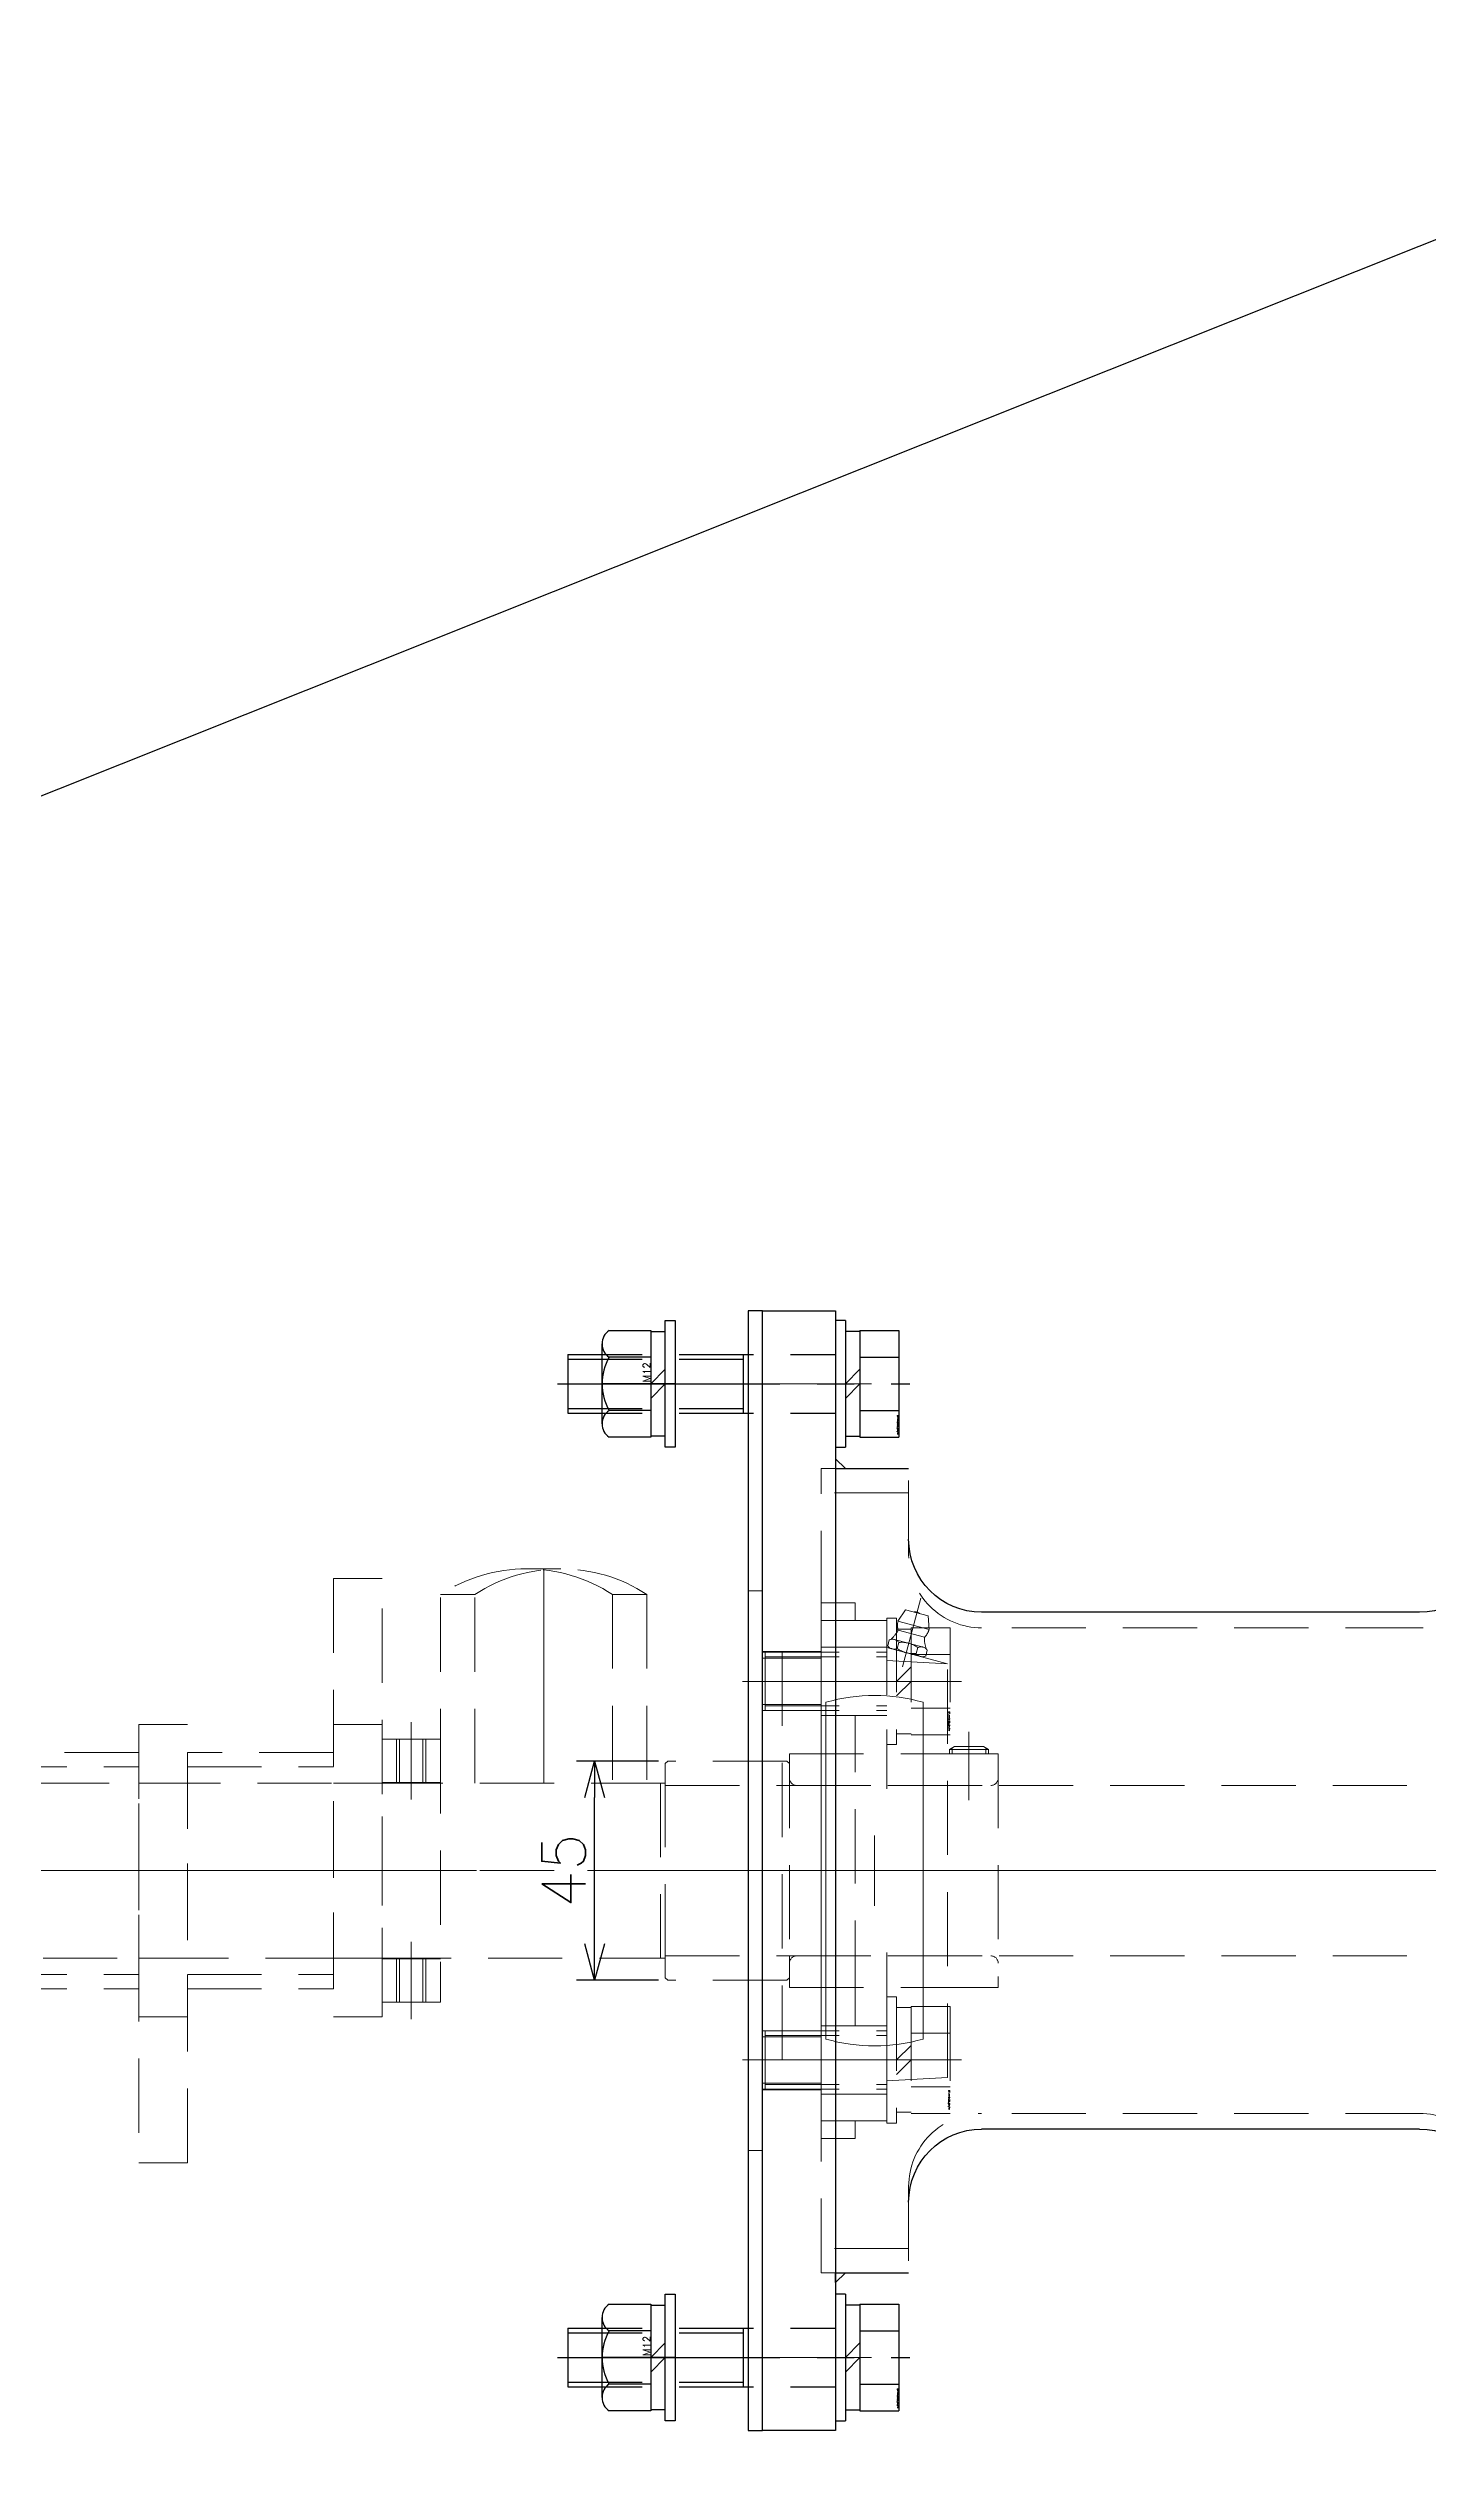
# Model space of a CAD drawing. Header units: millimetres. Extents: x 0 to 38884, y -3675 to 8056.
# Drawn here: x 12749 to 13032.6, y 3474.4 to 3972.2 of the extents above; entities that cross this region are included whole.
import ezdxf

# ---------------------------------------------------------------- set-up
doc = ezdxf.new("R2010")
doc.units = ezdxf.units.MM
doc.header["$LTSCALE"] = 2.4
doc.header["$PDMODE"] = 99
doc.header["$PDSIZE"] = 1
doc.linetypes.add('CENTER2', pattern=[28.575, 19.05, -3.175, 3.175, -3.175])
doc.linetypes.add('HIDDEN', pattern=[9.525, 6.35, -3.175])
for name, color, linetype, lineweight in [('04_HIDDEN', 2, 'HIDDEN', 13), ('05_CENTER', 4, 'CENTER2', 13), ('08_DIM', 3, 'Continuous', 13)]:
    doc.layers.add(name, color=color, linetype=linetype, lineweight=lineweight)
doc.layers.add('10_DRAFT', color=8, linetype='Continuous', lineweight=0, plot=False)
doc.styles.add('KSS_TXT', font='txt.shx', dxfattribs={"bigfont": 'extfont2.shx'})
doc.styles.add('KSS_TXT_L', font='txt.shx', dxfattribs={"height": 3, "bigfont": 'extfont2.shx'})
doc.dimstyles.new('KSS_DIM', dxfattribs={"dimscale": 2, "dimtxt": 3, "dimasz": 2.5, "dimexe": 1.25, "dimexo": 0.625, "dimtad": 1, "dimdsep": 46, "dimtxsty": 'KSS_TXT', "dimblk": 'OPEN30', "dimcen": 0, "dimazin": 2, "dimtfac": 0.75, "dimtmove": 0, "dimatfit": 3, "dimldrblk": 'OPEN30', "dimfxl": 1.25, "dimtolj": 1, "dimarcsym": 0})

# ---------------------------------------------------------------- blocks, each defined once
blk = doc.blocks.new('A$C33B27836_1')
at = {"color": 3}
blk.add_lwpolyline([(0, 115), (3, 115), (3, -115), (0, -115)], close=True, dxfattribs=at)
at = {"layer": '04_HIDDEN', "color": 3}
for p, q in [((0, 57.5), (3, 57.5)), ((0, -57.5), (3, -57.5))]:
    blk.add_line(p, q, dxfattribs=at)
at = {"layer": '05_CENTER'}
for p, q in [((-7.07, 100), (9.94, 100)), ((-7.07, -100), (9.94, -100))]:
    blk.add_line(p, q, dxfattribs=at)
at = {"layer": '10_DRAFT'}
blk.add_line((0, 0), (3, 0), dxfattribs=at)
blk = doc.blocks.new('_Open30')
at = {"color": 0, "linetype": 'ByBlock', "lineweight": -2}
for p, q in [((-1, 0.268), (0, 0)), ((0, 0), (-1, -0.268)), ((0, 0), (-1, 0))]:
    blk.add_line(p, q, dxfattribs=at)
blk = doc.blocks.new('*D378')
at = {"layer": '08_DIM', "color": 0, "lineweight": -2, "transparency": 16777216}
for p, q in [((12874.41, 3620.35), (12857.51, 3620.35)), ((12861.26, 3582.85), (12861.26, 3612.85)), ((12874.41, 3575.35), (12857.51, 3575.35))]:
    blk.add_line(p, q, dxfattribs=at)
at = {"layer": 'Defpoints', "color": 0, "transparency": 16777216}
for p in [(12861.26, 3620.35), (12876.29, 3620.35), (12876.29, 3575.35)]:
    blk.add_point(p, dxfattribs=at)
at = {"layer": '08_DIM', "color": 0, "lineweight": -2, "transparency": 16777216, "xscale": 7.5, "yscale": 7.5, "zscale": 7.5}
for p, rotation in [((12861.26, 3620.35), 90), ((12861.26, 3575.35), 270)]:
    blk.add_blockref('_Open30', p, dxfattribs=dict(at, rotation=rotation))
at = {"layer": '08_DIM', "color": 0, "transparency": 16777216, "insert": (12854.88, 3597.85), "char_height": 9, "attachment_point": 5, "rotation": 90, "style": 'KSS_TXT'}
blk.add_mtext('\\A1;45', dxfattribs=at)
blk = doc.blocks.new('A$C630D245E_1')
at = {"color": 0}
for p, q in [((-321.46, 62), (-328.54, 62)), ((-346.21, 18), (-346.21, 56.74)), ((-346.21, 56.74), (-339.14, 56.74)), ((-339.14, 18), (-339.14, 56.74)), ((-303.79, 56.74), (-303.79, 18)), ((-301, 18), (-301, -18)), ((-300, 17.5), (-2, 17.5)), ((-1548, 0), (-342.43, 0)), ((-300, 0), (-342.43, 0)), ((-300, -17.5), (-2, -17.5))]:
    blk.add_line(p, q, dxfattribs=at)
blk.add_lwpolyline([(-300, 18), (-1548, 18), (-1550, 16), (-1550, -16), (-1548, -18), (-300, -18)], close=True, dxfattribs=at)
for centre, start in [((-328.54, 29.68), 90), ((-321.46, 29.68), 56.8368)]:
    blk.add_arc(centre, 32.32, start, 123.1632, dxfattribs=at)
at = {"layer": '04_HIDDEN'}
for p, q in [((-310.86, 56.74), (-310.86, 18)), ((-303.79, 56.74), (-310.86, 56.74))]:
    blk.add_line(p, q, dxfattribs=at)
blk.add_arc((-328.54, 29.68), 32.32, 56.8368, 90, dxfattribs=at)
at = {"layer": '05_CENTER'}
blk.add_line((4.08, 0), (-1560, 0), dxfattribs=at)
at = {"layer": '10_DRAFT'}
blk.add_line((-325, 62), (-325, 18), dxfattribs=at)
blk = doc.blocks.new('A$C24EB69A1_1')
at = {"color": 0}
blk.add_lwpolyline([(0, -27), (12, -27), (12, 27), (0, 27)], close=True, dxfattribs=at)
at = {"layer": '04_HIDDEN'}
for p, q in [((3, 27), (3, 18.1)), ((3.6, 27), (3.6, 18.1)), ((8.4, 27), (8.4, 18.1)), ((9, 27), (9, 18.1)), ((0, 18.1), (12, 18.1)), ((0, -18.1), (12, -18.1)), ((3, -27), (3, -18.1)), ((3.6, -27), (3.6, -18.1)), ((8.4, -27), (8.4, -18.1)), ((9, -27), (9, -18.1))]:
    blk.add_line(p, q, dxfattribs=at)
at = {"layer": '05_CENTER'}
for p, q in [((6, 30.5), (6, 14.6)), ((6, -30.5), (6, -14.6))]:
    blk.add_line(p, q, dxfattribs=at)
at = {"layer": '10_DRAFT'}
blk.add_line((0, 0), (12, 0), dxfattribs=at)
blk = doc.blocks.new('A$C34C55DE4_1')
at = {"color": 0}
blk.add_lwpolyline([(-30, -24.3), (0, -24.3), (0, 24.3), (-30, 24.3)], close=True, dxfattribs=at)
at = {"layer": '04_HIDDEN'}
for p, q in [((-30, 21.3), (0, 21.3)), ((-30, -21.3), (0, -21.3))]:
    blk.add_line(p, q, dxfattribs=at)
at = {"layer": '10_DRAFT'}
blk.add_line((-30, 0), (0, 0), dxfattribs=at)
blk = doc.blocks.new('SNCS-HN-V35.0-D45-L25.5a_1')
at = {"color": 0}
for points in [[(-25.5, 17.5), (0, 17.5), (0, 22), (-0.5, 22.5), (-25, 22.5), (-25.5, 22)], [(-25.5, -17.5), (0, -17.5), (0, -22), (-0.5, -22.5), (-25, -22.5), (-25.5, -22)]]:
    blk.add_lwpolyline(points, close=True, dxfattribs=at)
at = {"layer": '10_DRAFT'}
blk.add_line((-25.5, 0), (0, 0), dxfattribs=at)
blk = doc.blocks.new('A$C17EB19F8_1')
at = {"color": 0}
blk.add_lwpolyline([(-10, -60), (0, -60), (0, 30), (-10, 30)], close=True, dxfattribs=at)
at = {"layer": '04_HIDDEN'}
for p, q in [((0, 18), (-10, 18)), ((0, -18), (-10, -18)), ((0, -30), (-10, -30))]:
    blk.add_line(p, q, dxfattribs=at)
at = {"layer": '10_DRAFT'}
blk.add_line((0, 0), (-10, 0), dxfattribs=at)
blk = doc.blocks.new('A$C787D12C3_1')
at = {"color": 0}
blk.add_line((10, -30), (0, -30), dxfattribs=at)
blk.add_lwpolyline([(0, -60), (10, -60), (10, 30), (0, 30)], close=True, dxfattribs=at)
at = {"layer": '04_HIDDEN'}
for p, q in [((10, 18), (0, 18)), ((10, -18), (0, -18))]:
    blk.add_line(p, q, dxfattribs=at)
at = {"layer": '10_DRAFT'}
blk.add_line((10, 0), (0, 0), dxfattribs=at)
blk = doc.blocks.new('A$C41610DD0_1')
for name, p in [('A$C630D245E_1', (0, 0)), ('A$C17EB19F8_1', (-398.21, 0)), ('A$C34C55DE4_1', (-408.21, 0)), ('A$C34C55DE4_1', (-368.21, 0))]:
    blk.add_blockref(name, p)
at = {"rotation": 180}
blk.add_blockref('A$C787D12C3_1', (-358.21, 0), dxfattribs=at)
at = {"xscale": -1}
blk.add_blockref('A$C24EB69A1_1', (-346.21, 0), dxfattribs=at)
at = {"color": 4}
blk.add_blockref('SNCS-HN-V35.0-D45-L25.5a_1', (-274.5, 0), dxfattribs=at)
blk = doc.blocks.new('A$C1EEF0FFA_1')
at = {"color": 0, "linetype": 'CENTER2'}
blk.add_line((0, -57.16), (0, 15.24), dxfattribs=at)
at = {"color": 0}
for p, q in [((-10.97, 13), (10.97, 13)), ((-10.97, 5), (-10.97, 13)), ((-5.48, 5), (-5.48, 13)), ((5.48, 5), (5.48, 13)), ((10.97, 5), (10.97, 13)), ((-10.97, 5), (10.97, 5)), ((-10.75, 5), (-10.75, 2)), ((0, 2), (-3, 5)), ((0, 5), (3, 2)), ((10.75, 2), (10.75, 5)), ((-13, 2), (13, 2)), ((-13, 2), (-13, 0)), ((-13, 0), (13, 0)), ((13, 0), (13, 2))]:
    blk.add_line(p, q, dxfattribs=at)
at = {"color": 0, "linetype": 'HIDDEN'}
for p, q in [((-6, -55), (-6, 0)), ((6, -55), (6, 0)), ((-6, -19), (6, -19)), ((-5.05, -55), (-5.05, -19)), ((5.05, -55), (5.05, -19)), ((-6, -55), (6, -55))]:
    blk.add_line(p, q, dxfattribs=at)
at = {"layer": '10_DRAFT', "style": 'KSS_TXT_L'}
blk.add_text('BT-M12x60L,SW,PW', height=0.3, dxfattribs=at).set_placement((6.42, 12.66))
blk = doc.blocks.new('M12Nza_1_1_1')
at = {"color": 0}
for p, q in [((-8.21, 15), (8.21, 15)), ((-10.95, 5), (-10.95, 13.53)), ((-5.47, 5), (-5.47, 13.53)), ((5.48, 5), (5.48, 13.53)), ((10.95, 13.53), (10.95, 5)), ((10.95, 5), (-10.95, 5)), ((-10.75, 2), (-10.75, 5)), ((0, 2), (-3, 5)), ((0, 5), (3, 2)), ((10.75, 5), (10.75, 2))]:
    blk.add_line(p, q, dxfattribs=at)
at = {"color": 0, "linetype": 'CENTER2'}
blk.add_line((0, 0), (0, 15), dxfattribs=at)
at = {"color": 0}
blk.add_lwpolyline([(-13, 2), (13, 2), (13, 0), (-13, 0)], close=True, dxfattribs=at)
for centre, radius, start, end in [((-8.21, 11.71), 3.29, 33.626, 146.374), ((0, 4.05), 10.95, 60, 120), ((8.21, 11.71), 3.29, 33.626, 146.374)]:
    blk.add_arc(centre, radius, start, end, dxfattribs=at)
at = {"layer": '10_DRAFT', "style": 'KSS_TXT'}
blk.add_text('M12', height=1.5, dxfattribs=at).set_placement((0.31, 5.09))
blk = doc.blocks.new('A$C4DE534E5_2')
at = {"color": 0, "linetype": 'CENTER2'}
blk.add_line((0, -27.01), (0, 15.35), dxfattribs=at)
at = {"color": 0}
for p, q in [((-10.97, 13), (10.97, 13)), ((-10.97, 5), (-10.97, 13)), ((-5.48, 5), (-5.48, 13)), ((5.48, 5), (5.48, 13)), ((10.97, 5), (10.97, 13)), ((-10.97, 5), (10.97, 5)), ((-10.75, 5), (-10.75, 2)), ((0, 2), (-3, 5)), ((0, 5), (3, 2)), ((10.75, 2), (10.75, 5)), ((-13, 2), (13, 2)), ((-13, 2), (-13, 0)), ((-13, 0), (13, 0)), ((13, 0), (13, 2))]:
    blk.add_line(p, q, dxfattribs=at)
at = {"color": 0, "linetype": 'HIDDEN'}
for p, q in [((-6, -25), (-6, 0)), ((-5.05, -25), (-5.05, 0)), ((5.05, -25), (5.05, 0)), ((6, -25), (6, 0)), ((-6, -25), (6, -25))]:
    blk.add_line(p, q, dxfattribs=at)
at = {"layer": '10_DRAFT', "style": 'KSS_TXT_L'}
blk.add_text('BT-M12x30L,SW,PW', height=0.3, dxfattribs=at).set_placement((6.19, 12.66))
blk = doc.blocks.new('MUCFC207c_1')
at = {"color": 0, "linetype": 'CENTER2'}
for p, q in [((-16.72, 41.88), (-20.5, 55.98)), ((-17.16, 38.89), (3.27, 38.89)), ((-30.4, 28.5), (-30.4, 14.5)), ((-17.16, -38.89), (3.27, -38.89))]:
    blk.add_line(p, q, dxfattribs=at)
at = {"color": 0}
for p, q in [((0, 55), (-7, 55)), ((-7, 51.39), (-7, 55)), ((0, 55), (0, -55)), ((-22.19, 49.53), (-22.02, 52.37)), ((-22.19, 49.53), (-15.81, 51.23)), ((-22.02, 52.37), (-17.38, 53.61)), ((-15.81, 51.23), (-17.38, 53.61)), ((0, 51.39), (-13.5, 51.39)), ((-13.5, 51.39), (-13.5, 16.79)), ((-26, 42.5), (-13.5, 45.85)), ((-21.5, 44.09), (-21.83, 45.31)), ((-15.84, 49.42), (-21.25, 47.97)), ((-20.95, 45.92), (-15.09, 47.49)), ((-14.57, 45.56), (-20.43, 43.99)), ((-19.87, 45.83), (-19.55, 44.61)), ((-15.97, 46.87), (-15.64, 45.66)), ((-14.02, 47.4), (-13.69, 46.18)), ((8, 45), (0, 45)), ((8, 45), (8, -45)), ((-26, 42.5), (-13.5, 43.16)), ((-26, -42.5), (-26, 42.5)), ((-7, 31.72), (-7, 25.5)), ((-34.4, 24.9), (-33.36, 25.5)), ((-26.4, 24.9), (-34.4, 24.9)), ((-34.4, 24), (-34.4, 24.9)), ((-33.85, 24), (-33.85, 25.22)), ((-27.44, 25.5), (-33.36, 25.5)), ((-26.4, 24.9), (-27.44, 25.5)), ((-26.95, 24), (-26.95, 25.22)), ((-26.4, 24), (-26.4, 24.9)), ((-7, -25.5), (-7, 25.5)), ((-26, 24), (-36.4, 24)), ((-36.4, 24), (-36.4, -24)), ((-13.5, -51.39), (-13.5, -16.79)), ((-26, -24), (-36.4, -24)), ((-7, -25.5), (-7, -31.72)), ((-26, -42.5), (-13.5, -43.16)), ((8, -45), (0, -45)), ((0, -51.39), (-13.5, -51.39)), ((-7, -55), (-7, -51.39)), ((0, -55), (-7, -55))]:
    blk.add_line(p, q, dxfattribs=at)
for centre, radius, start, end in [((-19.31, 51.55), 1.59, 84.555, 125.445), ((-19, 50.38), 3.3, 347.9467, 15), ((-19, 50.38), 3.3, 195, 222.0533), ((-20.54, 44.41), 1.56, 64.7398, 145.2602), ((-27.25, 47.65), 6, 339.3198, 359.7843), ((-22.05, 47.63), 0.8, 359.7843, 42.0533), ((-16.54, 41.21), 5.7, 84.2291, 125.7709), ((-18.97, 50.28), 5.7, 264.2291, 305.7709), ((-14.69, 45.98), 1.56, 64.7398, 145.2602), ((-14.99, 49.52), 0.8, 167.9467, 210.2157), ((-10.5, 52.14), 6, 210.2157, 230.6802), ((-14.98, 47.07), 1.56, 244.7398, 325.2602), ((-20.83, 45.5), 1.56, 244.7398, 325.2602)]:
    blk.add_arc(centre, radius, start, end, dxfattribs=at)
at = {"layer": '04_HIDDEN', "color": 0}
for p, q in [((-13.5, 45.89), (0, 45.89)), ((-13.5, 31.89), (0, 31.89)), ((6.5, 24), (-26, 24)), ((6.5, 24), (6.5, -24)), ((5, 17.5), (-34.9, 17.5)), ((5, -17.5), (-34.9, -17.5)), ((6.5, -24), (-26, -24)), ((-13.5, -31.89), (0, -31.89)), ((-13.5, -45.89), (0, -45.89))]:
    blk.add_line(p, q, dxfattribs=at)
for centre, start, end in [((-34.9, 19), 180, 270), ((5, 19), 270, 0), ((-34.9, -19), 90, 180), ((5, -19), 0, 90)]:
    blk.add_arc(centre, 1.5, start, end, dxfattribs=at)
at = {"layer": '10_DRAFT'}
for p, q in [((-21, -34.58), (-21, 34.58)), ((-1, -34.58), (-1, 34.58)), ((-11, 7.21), (-11, -7.21)), ((-36.4, 0), (8, 0))]:
    blk.add_line(p, q, dxfattribs=at)
for start, end in [(73.8724, 106.1276), (253.8724, 286.1276)]:
    blk.add_arc((-11, 0), 36, start, end, dxfattribs=at)
blk = doc.blocks.new('A$C02B163D6_1')
at = {"color": 0}
for p, q in [((-150, 82.6), (-165, 82.6)), ((-15, 82.6), (-30, 82.6)), ((-135, 53.09), (-45, 53.09)), ((-135, -53.09), (-45, -53.09)), ((-150, -82.6), (-165, -82.6)), ((-15, -82.6), (-30, -82.6))]:
    blk.add_line(p, q, dxfattribs=at)
for points in [[(-180, 115), (-165, 115), (-165, -115), (-180, -115)], [(-15, -115), (0, -115), (0, 115), (-15, 115)]]:
    blk.add_lwpolyline(points, close=True, dxfattribs=at)
at = {"color": 3}
for points in [[(-165, 82.6), (-163, 82.6), (-163, 82.6), (-165, 84.6)], [(-15, 82.6), (-17, 82.6), (-17, 82.6), (-15, 84.6)], [(-165, -82.6), (-163, -82.6), (-163, -82.6), (-165, -84.6)], [(-15, -82.6), (-17, -82.6), (-17, -82.6), (-15, -84.6)]]:
    blk.add_lwpolyline(points, close=True, dxfattribs=at)
at = {"color": 0}
for centre, start, end in [((-135, 68.09), 180, 270), ((-45, 68.09), 270, 0), ((-135, -68.09), 90, 180), ((-45, -68.09), 0, 90)]:
    blk.add_arc(centre, 15, start, end, dxfattribs=at)
at = {"layer": '04_HIDDEN'}
for p, q in [((-180, 101.5), (-165, 101.5)), ((-180, 88.5), (-165, 88.5)), ((-165, 82.6), (-168, 82.6)), ((-168, -82.6), (-168, 82.6)), ((-15, 82.6), (-12, 82.6)), ((-12, -82.6), (-12, 82.6)), ((-168, 77.6), (-150, 77.6)), ((-30, 77.6), (-12, 77.6)), ((-12, 44.89), (0, 44.89)), ((-12, 43.64), (0, 43.64)), ((-168, 31), (-180, 31)), ((-12, 34.14), (0, 34.14)), ((-12, 32.89), (0, 32.89)), ((-168, -31), (-180, -31)), ((-12, -32.89), (0, -32.89)), ((-12, -34.14), (0, -34.14)), ((-12, -43.64), (0, -43.64)), ((-12, -44.89), (0, -44.89)), ((-168, -77.6), (-150, -77.6)), ((-30, -77.6), (-12, -77.6)), ((-165, -82.6), (-168, -82.6)), ((-15, -82.6), (-12, -82.6)), ((-180, -88.5), (-165, -88.5)), ((-180, -101.5), (-165, -101.5))]:
    blk.add_line(p, q, dxfattribs=at)
at = {"layer": '04_HIDDEN', "color": 9}
for p, q in [((-12, 45), (0, 45)), ((-12, -45), (0, -45))]:
    blk.add_line(p, q, dxfattribs=at)
at = {"layer": '04_HIDDEN'}
for points in [[(-150, 82.6), (-150, 64.88, 0.414214), (-135, 49.88), (-45, 49.88, 0.414214), (-30, 64.88), (-30, 82.6)], [(-150, -82.6), (-150, -64.88, -0.414214), (-135, -49.88), (-45, -49.88, -0.414214), (-30, -64.88), (-30, -82.6)]]:
    blk.add_lwpolyline(points, format="xyb", dxfattribs=at)
at = {"layer": '05_CENTER'}
for p, q in [((-22.37, 100), (7.26, 100)), ((-157.63, 95), (-187.26, 95)), ((-16.14, 38.89), (4.12, 38.89)), ((6, 0), (-186.3, 0)), ((-16.14, -38.89), (4.12, -38.89)), ((-157.63, -95), (-187.26, -95)), ((-22.37, -100), (7.26, -100))]:
    blk.add_line(p, q, dxfattribs=at)

msp = doc.modelspace()

# ---------------------------------------------------------------- linework, layer by layer
at = {"color": 3}
msp.add_line((14388.3488, 4473.0687), (11314.2319, 3246.8812), dxfattribs=at)

# ---------------------------------------------------------------- block references
for name, p, rotation in [('A$C1EEF0FFA_1', (12910.7867, 3697.8468), 270), ('M12Nza_1_1_1', (12877.7867, 3697.8468), 89.99999999999999), ('A$C1EEF0FFA_1', (12910.7867, 3497.8468), 270), ('M12Nza_1_1_1', (12877.7867, 3497.8468), 89.99999999999999)]:
    msp.add_blockref(name, p, dxfattribs=dict(rotation=rotation))
at = {"xscale": -1}
for name in ['A$C33B27836_1', 'A$C02B163D6_1']:
    msp.add_blockref(name, (12895.7867, 3597.8468), dxfattribs=at)
at = {"layer": '04_HIDDEN'}
msp.add_blockref('A$C41610DD0_1', (13175.7869, 3597.8468), dxfattribs=at)
at = {"layer": '04_HIDDEN', "color": 4, "xscale": -1}
msp.add_blockref('MUCFC207c_1', (12907.7867, 3597.8468), dxfattribs=at)
at = {"layer": '04_HIDDEN', "rotation": 270}
for p in [(12921.2867, 3636.7377), (12921.2867, 3558.956)]:
    msp.add_blockref('A$C4DE534E5_2', p, dxfattribs=at)

# ---------------------------------------------------------------- dimensions: what is measured, and where the dimension line sits
at = {"layer": '08_DIM'}
dim = msp.add_linear_dim(base=(12861.2593, 3620.3468), p1=(12876.2869, 3575.3468), p2=(12876.2869, 3620.3468), angle=90, dimstyle='KSS_DIM', override={"dimscale": 3}, dxfattribs=at)
dim.commit()
dim.dimension.update_dxf_attribs({"geometry": '*D378', "text_midpoint": (12854.878, 3597.8468)})

doc.saveas('drawing.dxf')
